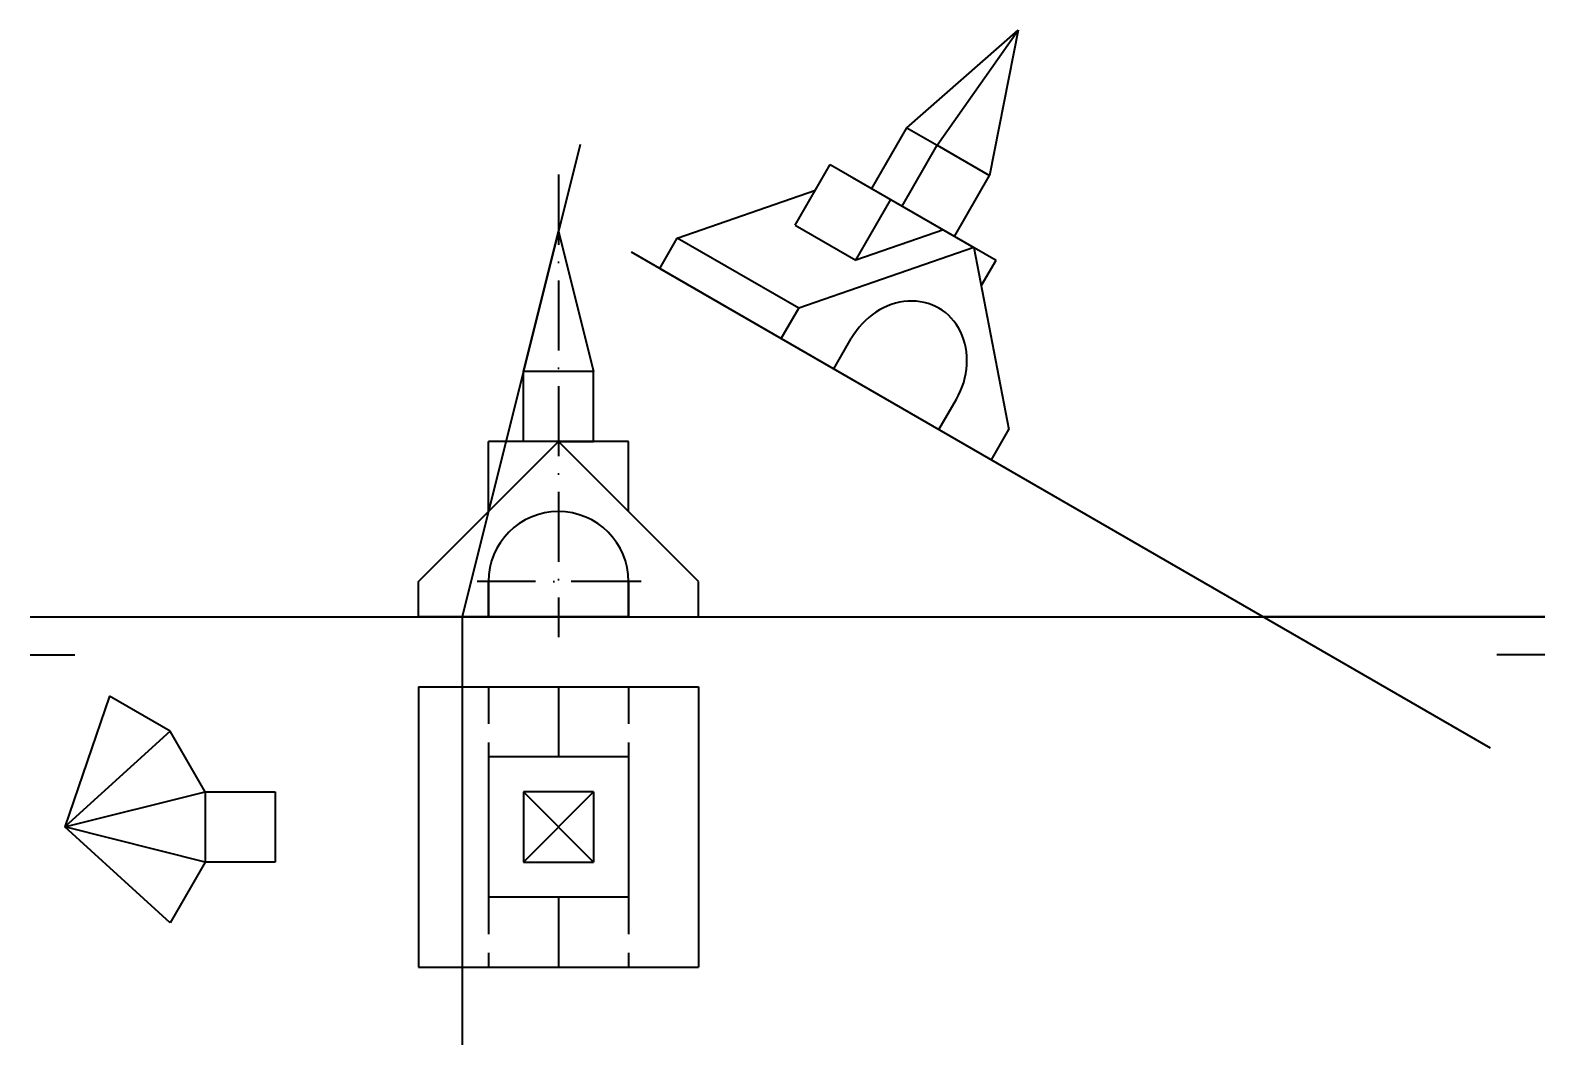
# Model space of a CAD drawing. Header units: millimetres. Extents: x 3948 to 4208, y 3972 to 4145.
import ezdxf

# ---------------------------------------------------------------- set-up
doc = ezdxf.new("R2010")
doc.units = ezdxf.units.MM
doc.linetypes.add('ACAD_ISO10W100', pattern=[18, 12, -3, 0, -3])
doc.linetypes.add('TRAZOS2', pattern=[9.525, 6.35, -3.175])
for name, color, linetype in [('aristas', 1, 'Continuous'), ('ejes', 2, 'ACAD_ISO10W100'), ('lineas ocultas tunel', 3, 'TRAZOS2')]:
    doc.layers.add(name, color=color, linetype=linetype)

msp = doc.modelspace()

# ---------------------------------------------------------------- linework, layer by layer
at = {"lineweight": 40}
for p, q in [((4042.62, 4125.61), (4022.42, 4044.79)), ((4198.49, 4022.29), (4051.42, 4107.2)), ((3948.47, 4044.79), (4207.79, 4044.79)), ((3948.47, 4044.79), (3948.47, 4044.79)), ((4022.42, 4044.79), (4022.42, 3971.52)), ((4207.79, 4044.79), (4159.51, 4044.79)), ((4207.79, 4044.79), (4159.51, 4044.79)), ((3948.47, 4038.25), (3956.12, 4038.25)), ((4207.79, 4038.25), (4199.6, 4038.25))]:
    msp.add_line(p, q, dxfattribs=at)
at = {"layer": 'aristas', "lineweight": 40}
for p, q in [((4098.56, 4128.48), (4117.66, 4145.17)), ((4103.75, 4125.48), (4117.66, 4145.17)), ((4117.66, 4145.17), (4112.75, 4120.29)), ((4092.56, 4118.09), (4098.56, 4128.48)), ((4098.56, 4128.48), (4103.75, 4125.48)), ((4097.75, 4115.09), (4103.75, 4125.48)), ((4103.75, 4125.48), (4112.75, 4120.29)), ((4079.46, 4111.8), (4085.46, 4122.19)), ((4085.46, 4122.19), (4095.85, 4116.19)), ((4089.26, 4119.99), (4110.05, 4107.99)), ((4106.75, 4109.9), (4112.75, 4120.29)), ((4059.26, 4109.6), (4082.92, 4117.8)), ((4089.85, 4105.8), (4095.85, 4116.19)), ((4095.85, 4116.19), (4113.85, 4105.8)), ((4032.92, 4086.79), (4038.92, 4110.79)), ((4038.92, 4110.79), (4044.92, 4086.79)), ((4079.46, 4111.8), (4089.85, 4105.8)), ((4104.85, 4110.99), (4089.85, 4105.8)), ((4056.26, 4104.41), (4059.26, 4109.6)), ((4080.05, 4097.6), (4059.26, 4109.6)), ((4110.05, 4107.99), (4080.05, 4097.6)), ((4110.05, 4107.99), (4116.05, 4076.82)), ((4111.32, 4101.41), (4113.85, 4105.8)), ((4056.26, 4104.41), (4077.05, 4092.41)), ((4077.05, 4092.41), (4080.05, 4097.6)), ((4077.05, 4092.41), (4113.05, 4071.62)), ((4086.05, 4087.21), (4089.05, 4092.41)), ((4032.92, 4074.79), (4032.92, 4086.79)), ((4044.92, 4086.79), (4032.92, 4086.79)), ((4044.92, 4074.79), (4044.92, 4086.79)), ((4104.05, 4076.82), (4107.05, 4082.01)), ((4113.05, 4071.62), (4116.05, 4076.82)), ((4014.92, 4050.79), (4038.92, 4074.79)), ((4026.92, 4062.79), (4026.92, 4074.79)), ((4050.92, 4074.79), (4026.92, 4074.79)), ((4038.92, 4074.79), (4032.92, 4074.79)), ((4062.92, 4050.79), (4038.92, 4074.79)), ((4038.92, 4074.79), (4044.92, 4074.79)), ((4050.92, 4062.79), (4050.92, 4074.79)), ((4014.92, 4044.79), (4014.92, 4050.79)), ((4026.92, 4044.79), (4026.92, 4050.79)), ((4026.92, 4050.79), (4026.92, 4044.79)), ((4050.92, 4044.79), (4050.92, 4050.79)), ((4050.92, 4050.79), (4050.92, 4044.79)), ((4062.92, 4044.79), (4062.92, 4050.79)), ((4038.92, 4044.79), (4014.92, 4044.79)), ((4050.92, 4044.79), (4026.92, 4044.79)), ((4026.92, 4044.79), (4038.92, 4044.79)), ((4038.92, 4044.79), (4062.92, 4044.79)), ((4014.92, 4032.79), (4062.92, 4032.79)), ((4014.92, 4032.79), (4014.92, 3984.79)), ((4038.92, 4032.79), (4038.92, 4020.79)), ((4062.92, 4032.79), (4062.92, 3984.79)), ((3962.02, 4031.19), (3954.39, 4008.79)), ((3972.41, 4025.19), (3962.02, 4031.19)), ((3972.41, 4025.19), (3954.39, 4008.79)), ((3978.41, 4014.79), (3972.41, 4025.19)), ((4026.92, 4020.79), (4026.92, 3996.79)), ((4050.92, 4020.79), (4026.92, 4020.79)), ((4026.92, 4020.79), (4026.92, 3996.79)), ((4050.92, 4020.79), (4050.92, 3996.79)), ((4050.92, 4020.79), (4050.92, 3996.79)), ((3954.39, 4008.79), (3978.41, 4014.79)), ((3978.41, 4014.79), (3978.41, 4002.79)), ((3978.41, 4014.79), (3990.41, 4014.79)), ((3990.41, 4014.79), (3990.41, 4002.79)), ((4044.92, 4014.79), (4032.92, 4014.79)), ((4032.92, 4014.79), (4032.92, 4002.79)), ((4032.92, 4014.79), (4044.92, 4002.79)), ((4044.92, 4014.79), (4032.92, 4002.79)), ((4032.92, 4014.79), (4032.92, 4002.79)), ((4044.92, 4014.79), (4044.92, 4002.79)), ((4044.92, 4014.79), (4044.92, 4002.79)), ((3978.41, 4002.79), (3954.39, 4008.79)), ((3972.41, 3992.4), (3954.39, 4008.79)), ((3978.41, 4002.79), (3972.41, 3992.4)), ((3990.41, 4002.79), (3978.41, 4002.79)), ((4032.92, 4002.79), (4044.92, 4002.79)), ((4050.92, 3996.79), (4026.92, 3996.79)), ((4038.92, 3996.79), (4038.92, 3984.79)), ((4014.92, 3984.79), (4062.92, 3984.79))]:
    msp.add_line(p, q, dxfattribs=at)
msp.add_arc((4038.92, 4050.79), 12, 0, 180, dxfattribs=at)
msp.add_ellipse((4098.05, 4087.21), major_axis=(6, 10.39), ratio=0.866025, start_param=4.712389, end_param=7.853982, dxfattribs=at)
at = {"layer": 'ejes', "lineweight": 40}
for p, q in [((4038.92, 4120.46), (4038.92, 4041.26)), ((4053.1, 4050.79), (4024.97, 4050.79))]:
    msp.add_line(p, q, dxfattribs=at)
at = {"layer": 'lineas ocultas tunel', "lineweight": 40}
for p, q in [((4026.92, 4032.79), (4026.92, 4020.79)), ((4050.92, 4032.79), (4050.92, 4020.79)), ((4026.92, 3996.79), (4026.92, 3984.79)), ((4050.92, 3996.79), (4050.92, 3984.79))]:
    msp.add_line(p, q, dxfattribs=at)

doc.saveas('drawing.dxf')
